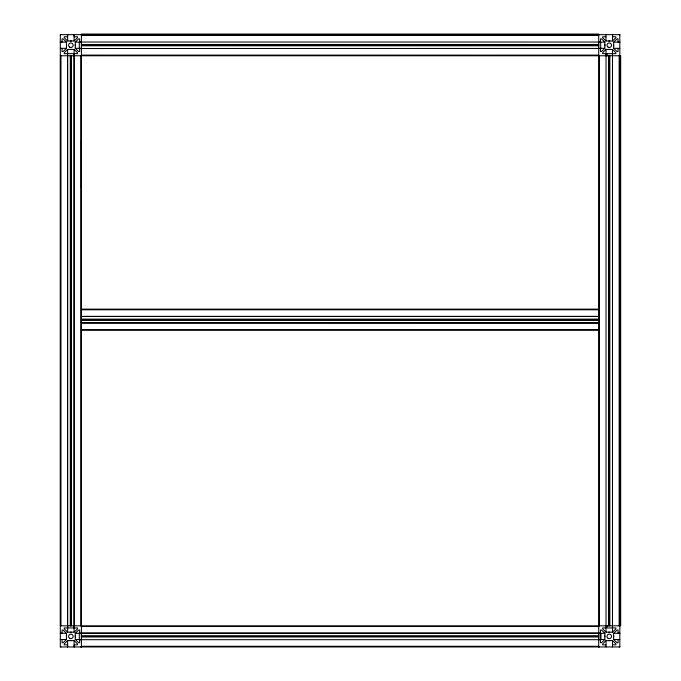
<?xml version="1.0" encoding="UTF-8"?>
<svg xmlns="http://www.w3.org/2000/svg" width="681" height="681" viewBox="0 0 681 681"><rect width="100%" height="100%" fill="white"/><g stroke="black" fill="none" stroke-linecap="round" stroke-linejoin="round"><path stroke-width="1.02" d="M79.311 42.179L79.311 48.513L600.685 48.436L600.685 42.103M81.422 48.513L81.422 42.179L75.268 42.111L75.268 48.317L78.63 51.543L79.66 51.543L79.66 48.377M598.573 48.445L598.573 42.103L604.864 42.111L604.864 48.317L601.502 51.543L600.463 51.543L600.463 48.377L598.71 48.377M598.71 639.697L598.71 632.555M600.685 639.689L600.685 633.356M600.821 633.356L600.821 639.689L81.422 639.689M66.466 45.763L66.466 44.665M75.268 44.665L75.268 45.763M66.466 636.939L66.466 635.841M75.268 635.841L75.268 636.939M604.864 45.763L604.864 44.665M613.658 44.665L613.658 45.763M604.864 636.939L604.864 635.841M613.658 635.841L613.658 636.939M60.311 42.043L62.065 42.043L62.065 38.877L63.103 38.877L66.466 42.111L66.466 48.317L63.103 51.543L62.065 51.543L62.065 48.377M67.564 34.654L67.564 36.765L64.269 36.765L64.269 37.761L67.632 40.988L74.101 40.988L77.464 37.761L77.464 36.765L74.169 36.765L74.169 34.654M74.033 627.95L64.269 627.95L64.269 628.938L67.632 632.172L74.101 632.172L77.464 628.938L77.464 627.95L74.169 627.95L74.169 53.654L77.464 53.654L77.464 52.667L74.101 49.432L67.632 49.432L64.269 52.667L64.269 53.654L73.957 53.654L73.957 55.765M75.268 42.111L78.63 38.877L79.66 38.877L79.66 42.043L600.463 42.043L600.463 38.877L601.502 38.877L604.864 42.111M605.962 36.765L602.668 36.765L602.668 37.761L606.03 40.988L612.491 40.988L615.862 37.761L615.862 36.765L612.559 36.765M606.226 55.765L606.226 53.654L615.862 53.654L615.862 52.667L612.491 49.432L606.03 49.432L602.668 52.667L602.668 53.654L605.962 53.654M618.059 48.377L618.059 51.543L617.029 51.543L613.658 48.317L613.658 42.111L617.029 38.877L618.059 38.877L618.059 42.043L619.821 42.043M60.311 633.228L62.065 633.228L62.065 630.061L63.103 630.061L66.466 633.287L66.466 639.493L63.103 642.728L62.065 642.728L62.065 639.561M74.169 646.95L74.169 644.839L77.464 644.839L77.464 643.843L74.101 640.617L67.632 640.617L64.269 643.843L64.269 644.839L67.564 644.839L67.564 646.95M79.66 639.561L79.66 642.728L78.63 642.728L75.268 639.493L75.268 633.287L78.63 630.061L79.66 630.061L79.66 633.228L600.463 633.228L600.463 630.061L601.502 630.061L604.864 633.287L604.864 639.493L601.502 642.728L600.463 642.728L600.463 639.561L598.71 639.561M605.962 627.95L602.668 627.95L602.668 628.938L606.03 632.172L612.491 632.172L615.862 628.938L615.862 627.95L607.103 627.95L607.103 625.839M612.559 644.839L615.862 644.839L615.862 643.843L612.491 640.617L606.03 640.617L602.668 643.843L602.668 644.839L605.962 644.839M618.059 639.561L618.059 642.728L617.029 642.728L613.658 639.493L613.658 633.287L617.029 630.061L618.059 630.061L618.059 633.228L619.821 633.228M71.437 40.988L70.296 40.988M70.296 49.432L71.437 49.432M609.835 40.988L608.695 40.988M608.695 49.432L609.835 49.432M71.437 632.172L70.296 632.172M70.296 640.617L71.437 640.617M609.835 632.172L608.695 632.172M608.695 640.617L609.835 640.617M81.422 34.05L598.71 34.05M81.422 35.318L598.71 35.318M60.311 42.111L66.466 42.111M613.658 42.111L619.821 42.111M81.422 44.64L598.71 44.64M81.422 45.21L598.71 45.21M81.422 45.78L598.71 45.78M60.311 48.317L66.466 48.317M75.268 48.317L81.422 48.377M600.761 48.317L604.864 48.317M613.658 48.317L619.821 48.377M81.422 55.11L598.71 55.11M60.311 55.765L619.821 55.765M81.422 309.131L598.71 309.131M81.422 309.795L598.71 309.795M81.422 316.393L598.71 316.393M81.422 316.461L598.71 316.461M81.422 319.117L598.71 319.117M81.422 319.687L598.71 319.687M81.422 320.257L598.71 320.257M81.422 329.587L598.71 329.587M81.422 330.242L598.71 330.242M60.311 625.839L619.821 625.839M81.422 626.494L598.71 626.494M81.422 633.092L598.71 633.092M60.311 633.287L66.466 633.287M75.268 633.287L80.401 633.287M598.71 633.356L604.864 633.287M613.658 633.287L619.821 633.287M81.422 635.824L598.71 635.824M81.422 636.394L598.71 636.394M81.422 636.965L598.71 636.965M60.311 639.493L66.466 639.493M75.268 639.493L81.422 639.561M600.761 639.493L604.864 639.493M613.658 639.493L619.821 639.561M81.422 646.286L598.71 646.286M81.414 140.592L81.422 188.075M620.689 55.765L620.689 625.839M612.559 34.654L612.491 40.988M612.491 49.432L612.491 632.172M612.491 640.617L612.491 646.95M609.835 55.765L609.835 625.839M609.265 55.765L609.265 625.839M608.695 55.765L608.695 625.839M607.18 53.654L607.18 55.765M605.962 34.654L606.03 40.988M606.03 49.432L606.03 632.172M606.03 640.617L606.03 646.95M598.71 34.654L598.71 646.95M81.422 34.654L81.422 646.95M74.101 34.654L74.101 40.988M74.101 49.432L74.101 53.654M74.101 55.765L74.101 632.172M74.101 640.617L74.101 646.95M71.437 55.765L71.437 625.839M70.867 55.765L70.867 625.839M70.296 55.765L70.296 625.839M67.632 34.654L67.632 40.988M67.632 49.432L67.632 53.654M67.632 55.765L67.632 632.172M67.632 640.617L67.632 646.95M67.564 53.654L67.564 627.95M60.439 55.765L60.439 625.839M60.967 646.95A1.132 1.132 0 0 1 60.311 646.737M81.422 646.737A1.132 1.132 0 0 1 80.767 646.95M60.311 626.043A1.132 1.132 0 0 1 60.967 625.839L60.967 55.765A1.132 1.132 0 0 1 60.311 55.561M81.422 626.043A1.132 1.132 0 0 0 80.767 625.839L80.767 55.765A1.132 1.132 0 0 0 81.422 55.561M80.767 34.654A1.132 1.132 0 0 1 81.422 34.867M60.311 34.867A1.132 1.132 0 0 1 60.967 34.654M619.157 34.654A1.132 1.132 0 0 1 619.821 34.867M619.821 55.561A1.132 1.132 0 0 1 619.157 55.765L619.157 625.839A1.132 1.132 0 0 1 619.821 626.043M598.71 34.867A1.132 1.132 0 0 1 599.365 34.654M598.71 55.561A1.132 1.132 0 0 0 599.365 55.765L599.365 625.839A1.132 1.132 0 0 0 598.71 626.043M599.365 646.95A1.132 1.132 0 0 1 598.71 646.737M619.821 646.737A1.132 1.132 0 0 1 619.157 646.95M79.311 633.441L79.311 639.774L81.422 639.774L81.422 633.441L79.311 633.441M619.821 34.654L60.311 34.654L60.311 646.95L619.821 646.95L619.821 34.654M598.71 322.922L81.422 322.922L598.71 322.99M69.734 638.352A2.264 2.264 0 0 0 73.131 636.394A2.264 2.264 0 0 0 69.734 634.428A2.264 2.264 0 0 0 69.734 638.352M69.734 47.176A2.264 2.264 0 0 0 73.131 45.21A2.264 2.264 0 0 0 69.734 43.252A2.264 2.264 0 0 0 69.734 47.176M608.133 47.176A2.264 2.264 0 0 0 611.529 45.21A2.264 2.264 0 0 0 608.133 43.252A2.264 2.264 0 0 0 608.133 47.176M608.133 638.352A2.264 2.264 0 0 0 611.529 636.394A2.264 2.264 0 0 0 608.133 634.428A2.264 2.264 0 0 0 608.133 638.352"/></g></svg>
